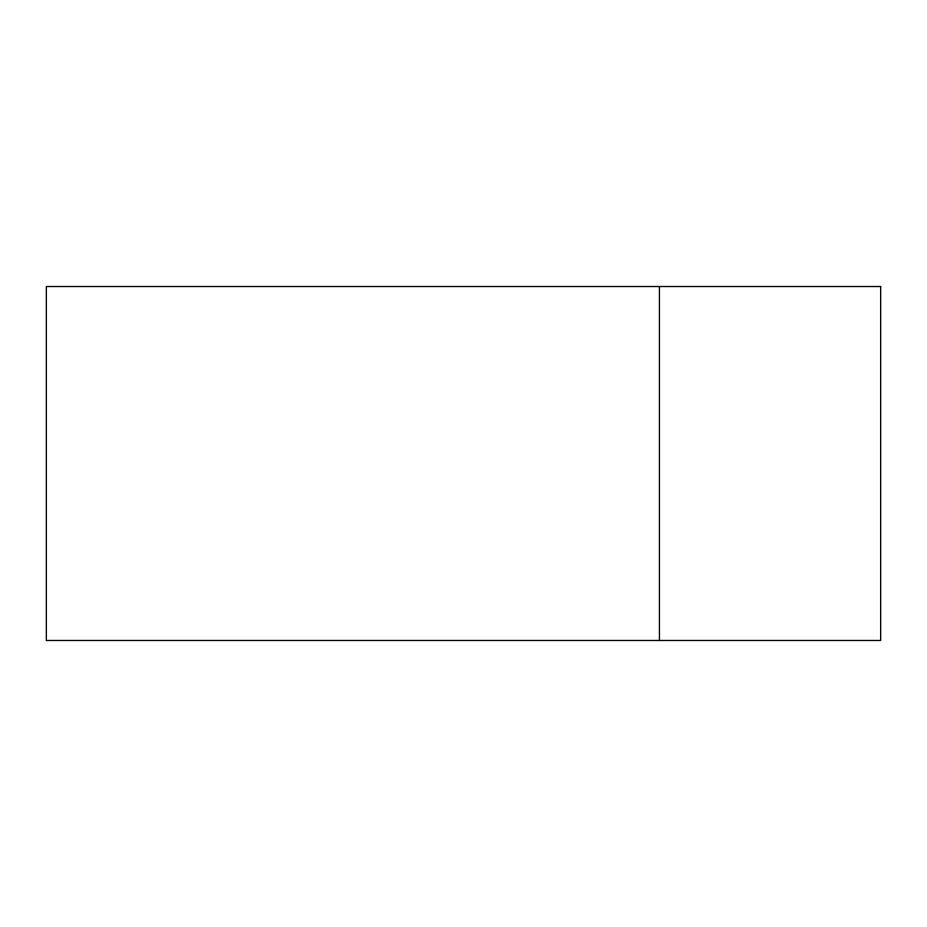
<?xml version="1.0" encoding="UTF-8"?>
<svg xmlns="http://www.w3.org/2000/svg" width="927" height="927" viewBox="0 0 927 927"><rect width="100%" height="100%" fill="white"/><g stroke="black" fill="none" stroke-linecap="round" stroke-linejoin="round"><path stroke-width="1.39" d="M659.433 286.524L659.433 640.476M880.65 286.524L46.35 286.524L46.35 640.476L880.65 640.476L880.65 286.524"/></g></svg>
